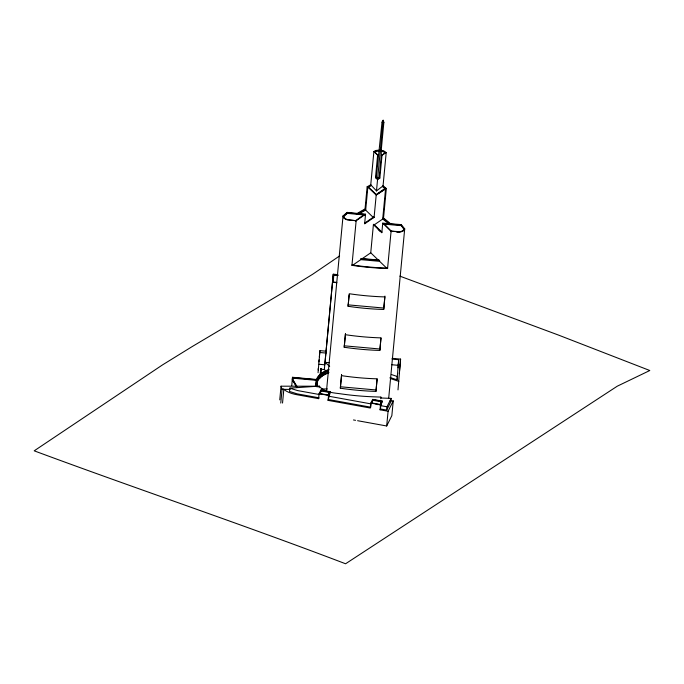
<?xml version="1.0" encoding="UTF-8"?>
<svg xmlns="http://www.w3.org/2000/svg" width="684" height="684" viewBox="0 0 684 684"><rect width="100%" height="100%" fill="white"/><g stroke="black" fill="none" stroke-linecap="round" stroke-linejoin="round"><path stroke-width="1.03" d="M381.27 155.448L381.27 149.796L383.869 122.308L383.151 120.23L382.023 122.145L376.217 177.729L377.594 179.054L379.141 177.994L381.27 155.448L386.195 152.626L384.493 151.275A8.293 3.907 5.4 0 0 375.764 150.497L373.892 151.523L370.745 184.791L376.491 190.913L383.049 185.886L386.195 152.626M340.333 388.204L341.581 374.815L340.333 388.204A144.991 68.289 5.4 0 0 375.952 391.385L377.141 378.833A144.991 68.289 5.4 0 1 341.521 375.653M344.206 347.25L345.454 333.86L344.206 347.25A144.991 68.289 5.4 0 0 379.825 350.43L381.014 337.879A144.991 68.289 5.4 0 1 345.394 334.698M348.079 306.287L349.267 293.735A144.991 68.289 5.4 0 0 384.878 296.916L383.698 309.476A144.991 68.289 5.4 0 1 348.079 306.287L349.131 294.889M351.952 265.332L351.978 264.939A141.571 66.681 5.4 0 0 387.597 268.119L387.563 268.513A144.991 68.289 5.4 0 1 351.952 265.332L356.159 220.676L347.156 219.872A8.293 3.907 5.4 0 1 343.052 215.913L347.104 212.382L365.547 214.229L364.632 223.848L374.097 217.341L376.2 195.068L386.323 188.485L383.527 218.085A144.991 68.289 5.4 0 1 390.915 224.138M364.444 214.425L355.535 220.693L347.421 219.607A7.558 3.565 5.4 0 1 343.693 216.016L347.352 212.818L364.444 214.425L364.392 214.973L347.301 213.365L343.642 216.563A7.558 3.565 5.4 0 0 343.966 217.88M375.952 391.385L377.106 378.996M379.825 350.43L380.971 338.041M383.698 309.476L384.938 296.078M391.718 231.166L399.866 231.688A7.558 3.565 5.4 0 0 404.056 228.807L400.901 224.993L383.792 223.548L391.667 231.722L382.741 223.155L381.826 232.774L373.404 224.668L373.883 224.343L381.988 232.15M317.41 379.569L292.504 377.286L292.299 379.774L296.497 386.734M296.54 386.417L292.88 380.33L293.103 377.636L317.214 379.851M318.18 370.053L318.342 368.026M318.06 372.729L319.941 350.636L326.311 351.217M320.018 377.901L320.77 368.65L321.394 368.71L320.736 376.79M328.217 372.917L324.344 369.54L333.245 274.198L337.494 274.592M333.185 282.595L333.843 274.558L338.084 274.942M398.028 367.804L398.687 359.716L392.137 359.117M390.017 377.491L397.036 379.825L398.687 359.716M397.994 389.897L400.585 359.1L392.094 358.322M279.756 399.866L281.047 386.195L317.624 386.212L317.188 385.494A38.894 18.314 5.4 0 1 328.491 370.053M280.765 403.056L282.056 389.376L281.047 386.195M282.535 403.056L283.834 389.376A20.452 9.636 5.4 0 0 296.642 394.668L318.607 398.652L319.018 397.814L297.181 393.856L289.503 391.445L289.811 388.144L319.248 386.101C323.908 392.017 332.475 392.796 339.452 393.651A148.308 69.853 5.4 0 0 375.892 396.908L380.902 397.105L381.185 398.002L391.162 398.404L390.855 401.705L386.674 410.092L380.466 408.964L380.048 409.801L388.084 411.255L393.24 400.909L390.077 400.781M291.752 385.631L292.504 377.286M292.88 380.33L292.932 379.782L297.121 386.742M293.103 377.636L293.051 378.192L317.162 380.398M316.282 383.536L316.085 385.639L315.905 383.536L316.273 382.741L316.889 382.843L317.085 380.74L316.906 383.57L316.282 383.536L316.478 380.637M316.341 384.203L316.145 386.306L316.769 386.34L316.966 384.237L316.341 384.203L316.94 386.862L316.572 385.494A39.518 18.613 5.4 0 1 329.081 369.42M318.872 361.93L319.06 359.878M319.351 356.8L319.941 350.636M317.35 380.167L316.743 380.056L318.034 377.286L318.65 377.388L317.162 382.219L316.547 382.108M316.983 381.185L318.034 377.286M318.65 377.388L318.453 379.44L317.846 379.338M318.829 378.97L319.026 376.918L321.788 374.49L321.591 376.533L318.829 378.97L318.274 378.791L321.035 376.362L321.224 374.31L318.462 376.747L319.026 376.918M320.309 373.532L320.77 368.65M319.095 387.751L319.248 386.101M318.607 398.652L319.069 393.702L320.89 390.051L330.372 391.77L328.081 400.371L370.318 408.032L370.788 403.081L372.635 399.362L382.373 401.132L380.774 405.663L380.466 408.964M321.394 368.71L321.343 369.257L324.344 369.54M321.36 390.436L319.77 394.087L321.36 390.436L329.62 391.932L328.029 395.583L329.62 391.932M320.736 391.701L320.89 390.051M322.147 376.046L322.344 373.994L324.267 372.78L324.071 374.832L321.591 375.875L324.071 374.832M323.6 374.601L323.797 372.549L324.267 372.78M333.245 274.198L324.789 364.794L318.864 364.256M333.843 274.558L333.792 275.105L338.033 275.49M325.156 372.361L324.678 372.13L328.662 370.241L328.465 372.293L324.49 374.182L324.96 374.413L325.156 372.361L328.337 370.848M326.524 390.718L343.052 215.913M328.081 400.371L328.551 395.42L330.372 391.77M347.301 213.365L347.352 212.818M347.575 213.468L347.626 212.921M355.543 220.547L355.483 221.248L365.547 214.229M356.886 213.707A144.991 68.289 5.4 0 1 365.034 209.039L367.146 186.775L370.745 184.791M352.636 265.255L360.801 259.638L361.357 258.484L379.244 260.082L379.594 261.314L386.862 268.308M374.097 217.341L373.678 216.931L373.601 217.751L365.675 210.125L367.855 187.031L367.146 186.775M361.28 259.304L361.357 258.484M371.07 185.099L368.001 187.305L371.019 185.646M374.627 151.609L374.576 152.156L376.089 151.326A7.558 3.565 5.4 0 1 384.023 152.036L385.4 153.122L384.075 151.48A7.558 3.565 5.4 0 0 376.149 150.771L374.627 151.609L377.953 155.413M376.491 190.913L377.551 179.644L375.499 177.669L377.628 155.123L373.892 151.523M377.594 179.054L383.151 120.23M362.144 258.714L370.745 252.798L373.404 224.668M373.883 224.343L373.806 225.164L382.707 219.042L385.588 188.622M381.604 155.738L385.451 152.575M377.551 179.644L379.859 178.054L381.988 155.516M385.425 188.314L385.092 188.912L385.425 188.314L382.689 186.133M373.105 399.755L371.48 403.466L373.105 399.755L381.621 401.294L380.389 404.218M387.563 268.513L391.086 231.192L400.089 231.996A8.293 3.907 5.4 0 0 404.706 228.824L401.209 224.608L382.741 223.155M379.996 405.013L381.621 401.294M380.74 398.755L380.902 397.105M380.048 409.801L380.518 404.851L382.373 401.132M383.741 224.096L400.559 225.6L400.61 225.045M403.5 230.593A7.558 3.565 5.4 0 0 404.005 229.354L400.901 224.993M386.674 410.092L386.99 406.792L391.162 398.404M388.674 398.404L404.706 228.824M357.595 420.703L386.691 425.987L388.084 411.255M393.24 400.909L391.846 415.641L386.691 425.987M397.036 379.825L397.353 376.525L391.333 374.524M399.302 373.669L400.585 359.1M316.53 383.613L318.556 379.252A38.894 18.314 5.4 0 1 328.226 372.797M385.143 188.365L376.243 194.487L368.052 186.758M377.807 193.923L384.28 189.468M364.563 223.198L373.678 216.931M339.589 255.944L312.785 274.181L282.09 293.145L192.452 346.412L162.501 364.905L34.2 450.824C137.715 489.24 242.418 524.406 345.582 563.77L617.276 386.186L649.8 370.514L558.366 335.032L399.858 276.131M323.797 372.549L321.788 373.823L322.344 373.994M324.96 374.413L328.936 372.523M383.527 218.085L382.784 218.213A141.571 66.681 5.4 0 1 389.581 223.719M321.377 388.965L327.397 388.974M282.577 389.076L283.74 389.076M282.056 389.376L290.213 389.384M396.754 232.098L399.815 232.235M382.023 122.145L383.869 122.308M379.432 149.634L381.27 149.796M377.628 155.123L378.346 155.191M375.499 177.669L379.859 178.054M360.887 258.808L379.671 260.493M360.801 259.638L379.594 261.314M348.182 304.867L383.801 308.048M344.308 345.822L379.928 349.002M340.435 386.776L376.055 389.966M333.236 282.047L336.417 282.338M332.586 282.287L336.844 282.672M319.821 352.499L325.977 353.055M398.276 364.581L400.149 364.76M391.718 364.726L398.259 365.324M329.278 362.708L325.028 362.323L329.671 366.376M321.309 390.983L329.568 392.488M373.054 400.302L381.569 401.85M319.821 393.531L328.081 395.036M371.532 402.919L380.048 404.458M319.069 393.702L328.551 395.42M370.788 403.081L380.518 404.851M376.209 404.321L378.107 404.663M319.334 394.514L297.497 390.555L289.811 388.144M328.807 396.233L371.044 403.902L370.737 407.194L328.5 399.533M380.774 405.663L386.99 406.792M353.474 419.959L355.535 420.327M321.035 376.362L321.591 376.533M365.034 209.039L365.752 209.304A141.571 66.681 5.4 0 0 358.262 213.528M383.049 185.886L386.323 188.485M382.63 186.689L385.374 188.861M367.855 187.031L376.2 195.068M378.226 229.422L380.441 231.551M370.745 252.798L378.406 260.168M317.538 386.819L316.966 384.237M359.904 213.297A141.571 66.681 5.4 0 1 365.675 210.125M382.707 219.042A141.571 66.681 5.4 0 1 387.956 223.198M390.162 378.5A133.731 62.988 5.4 0 1 398.798 381.416"/></g></svg>
